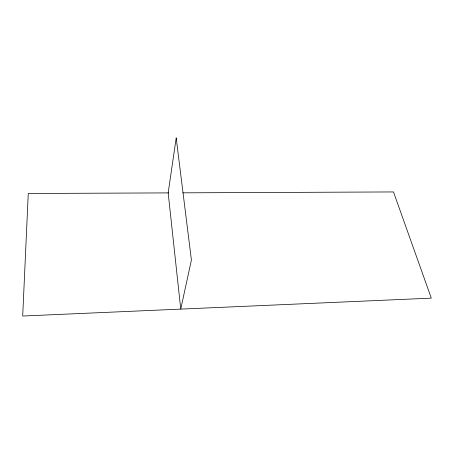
<?xml version="1.0" encoding="UTF-8"?>
<svg xmlns="http://www.w3.org/2000/svg" width="454" height="454" viewBox="0 0 454 454"><rect width="100%" height="100%" fill="white"/><g stroke="black" fill="none" stroke-linecap="round" stroke-linejoin="round"><path stroke-width="0.68" d="M168.678 192.893L28.256 193.489L22.7 316.029L431.3 298.142L393.493 191.94L182.86 192.831M176.197 137.971L168.167 192.893L180.743 309.112L191.406 260.051L176.197 137.971"/></g></svg>
